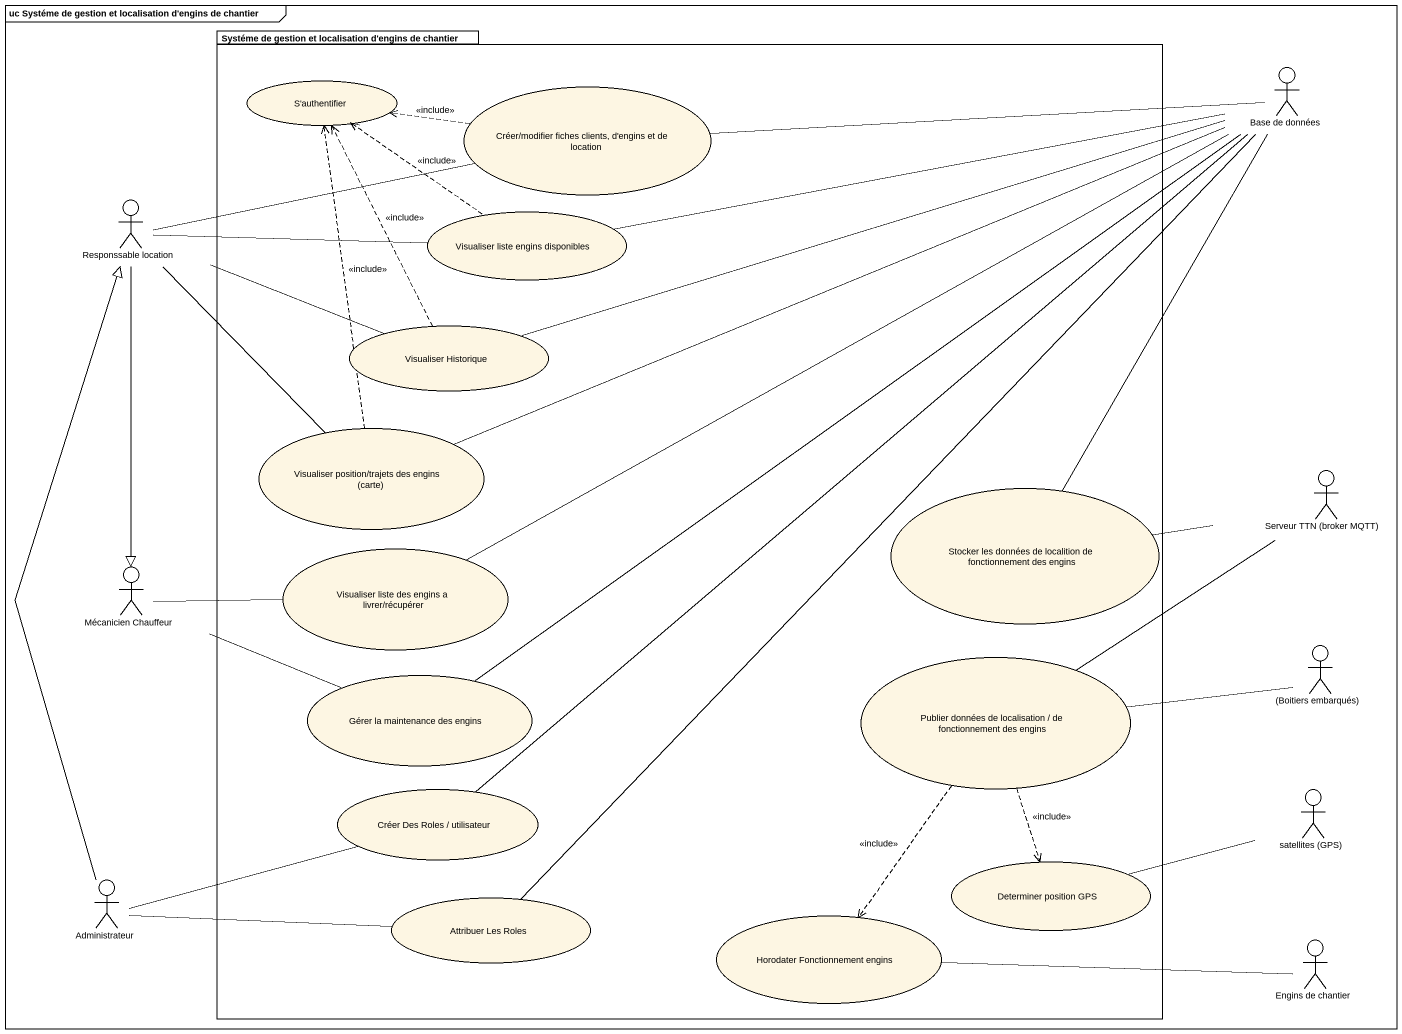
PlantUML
@startuml
mainframe uc Systéme de gestion et localisation d'engins de chantier
package "Systéme de gestion et localisation d'engins de chantier" as Systéme_de_gestion_et {
  usecase "S'authentifier" as S_authentifier
  usecase "Créer/modifier fiches clients, d'engins et de location" as Créer_modifier_fiches
  usecase "Visualiser liste engins disponibles" as Visualiser_liste_engins
  usecase "Visualiser Historique" as Visualiser_Historique
  usecase "Visualiser position/trajets des engins (carte)" as Visualiser_position_trajets
  usecase "Stocker les données de localition de fonctionnement des engins" as Stocker_les_données_de
  usecase "Visualiser liste des engins a livrer/récupérer" as Visualiser_liste_des_engins
  usecase "Gérer la maintenance des engins" as Gérer_la_maintenance_des
  usecase "Publier données de localisation / de fonctionnement des engins" as Publier_données_de
  usecase "Créer Des Roles / utilisateur" as Créer_Des_Roles_utilisateur
  usecase "Determiner position GPS" as Determiner_position_GPS
  usecase "Attribuer Les Roles" as Attribuer_Les_Roles
  usecase "Horodater Fonctionnement engins" as Horodater_Fonctionnement
}
actor "Base de données" as Base_de_données
actor "Responssable location" as Responssable_location
actor "Serveur TTN (broker MQTT)" as Serveur_TTN_broker_MQTT
actor "Mécanicien Chauffeur" as Mécanicien_Chauffeur
actor "(Boitiers embarqués)" as Boitiers_embarqués
actor "satellites (GPS)" as satellites_GPS
actor Administrateur
actor "Engins de chantier" as Engins_de_chantier
Créer_modifier_fiches -right- Base_de_données
Créer_modifier_fiches .left.> S_authentifier : <<include>>
Responssable_location -right- Créer_modifier_fiches
Responssable_location -right- Visualiser_liste_engins
Responssable_location -right- Visualiser_Historique
Responssable_location -- Visualiser_position_trajets
Responssable_location --|> Mécanicien_Chauffeur
Visualiser_liste_engins -right- Base_de_données
Visualiser_liste_engins .up.> S_authentifier : <<include>>
Visualiser_Historique -right- Base_de_données
Visualiser_Historique .up.> S_authentifier : <<include>>
Visualiser_position_trajets -right- Base_de_données
Visualiser_position_trajets .up.> S_authentifier : <<include>>
Stocker_les_données_de -up- Base_de_données
Stocker_les_données_de -right- Serveur_TTN_broker_MQTT
Mécanicien_Chauffeur -right- Visualiser_liste_des_engins
Mécanicien_Chauffeur -right- Gérer_la_maintenance_des
Visualiser_liste_des_engins -right- Base_de_données
Gérer_la_maintenance_des -up- Base_de_données
Publier_données_de -up- Serveur_TTN_broker_MQTT
Publier_données_de -right- Boitiers_embarqués
Publier_données_de ..> Determiner_position_GPS : <<include>>
Publier_données_de ..> Horodater_Fonctionnement : <<include>>
Créer_Des_Roles_utilisateur -up- Base_de_données
Administrateur -up-|> Responssable_location
Administrateur -right- Créer_Des_Roles_utilisateur
Administrateur -right- Attribuer_Les_Roles
Determiner_position_GPS -right- satellites_GPS
Attribuer_Les_Roles -up- Base_de_données
Horodater_Fonctionnement -right- Engins_de_chantier
@enduml
